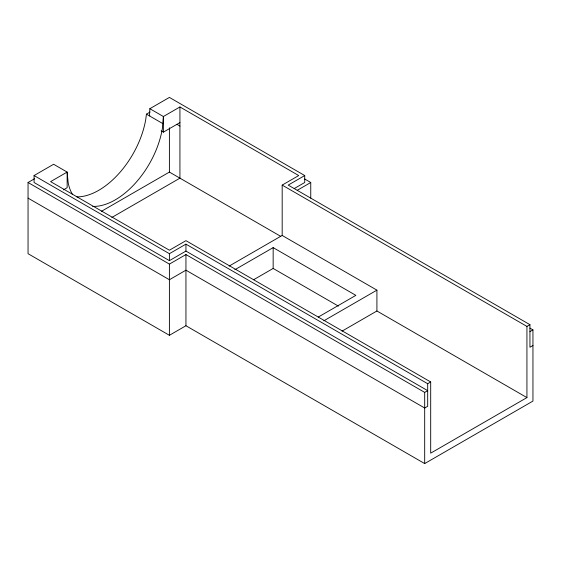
<?xml version="1.0" encoding="UTF-8"?>
<svg xmlns="http://www.w3.org/2000/svg" width="561" height="561" viewBox="0 0 561 561"><rect width="100%" height="100%" fill="white"/><g stroke="black" fill="none" stroke-linecap="round" stroke-linejoin="round"><path stroke-width="0.84" d="M294.209 188.573L304.735 182.5L304.735 175.551L169.401 97.418L149.85 108.701L149.436 115.889L149.85 115.65M92.677 206.399A68.049 39.291 -60 0 0 162.332 128.679L163.384 116.52L179.927 106.969L298.725 175.551L282.183 185.102L282.183 235.459L376.915 290.149L376.915 310.99L526.933 397.602L526.933 326.411L282.183 185.102M150.138 112.011L146.435 114.149L145.797 119.128A68.049 39.291 -60 0 1 76.878 196.869M529.921 328.136L532.95 329.882L532.95 401.073L424.684 463.582L185.943 325.745L169.401 335.296L28.05 253.691L28.05 182.5L169.401 264.105L185.943 254.554L424.684 392.391L427.685 390.652L185.943 251.083L169.401 260.634L34.067 182.5L34.067 175.551L53.611 164.268L67.145 172.08L68.197 183.026A68.049 39.291 -60 0 0 72.39 194.274M28.05 182.5L34.719 178.65M63.386 189.877L67.145 187.711L67.145 172.08L50.609 181.631L169.401 250.213L185.943 240.669L430.694 381.971L430.694 453.162L526.933 397.602M161.133 130.839L163.384 132.144L179.927 122.593M101.373 211.357L169.401 172.08L280.563 236.258M111.863 217.458L179.927 178.16L179.927 106.969M34.067 175.551L169.401 253.691L185.943 244.14L427.685 383.71L430.694 381.971M304.735 175.551L288.2 185.102L529.942 324.672L529.942 347.245L532.95 345.513M297.218 190.312L310.752 182.5L310.752 198.124M229.133 266.082L282.183 235.459M234.814 269.75L273.158 247.611L355.863 295.359L318.269 317.063M253.607 279.736L273.158 268.446L338.416 306.124M323.872 320.78L376.915 290.149M342.056 331.116L376.915 310.99M526.933 326.411L529.942 324.672M529.942 331.621L532.95 329.882M304.707 179.008L310.752 182.5M149.85 108.701L163.384 116.52L163.384 132.144M176.96 124.353L179.983 126.099M146.435 114.149L162.971 123.701M28.05 198.124L169.401 279.736L185.943 270.185L424.684 408.015L427.685 406.283L427.685 383.71M424.684 392.391L424.684 463.582M273.158 247.611L273.158 268.446M185.943 244.14L185.943 251.083M185.943 254.554L185.943 325.745M169.401 127.803L169.401 172.08M169.401 253.691L169.401 260.634M169.401 264.105L169.401 335.296"/></g></svg>
